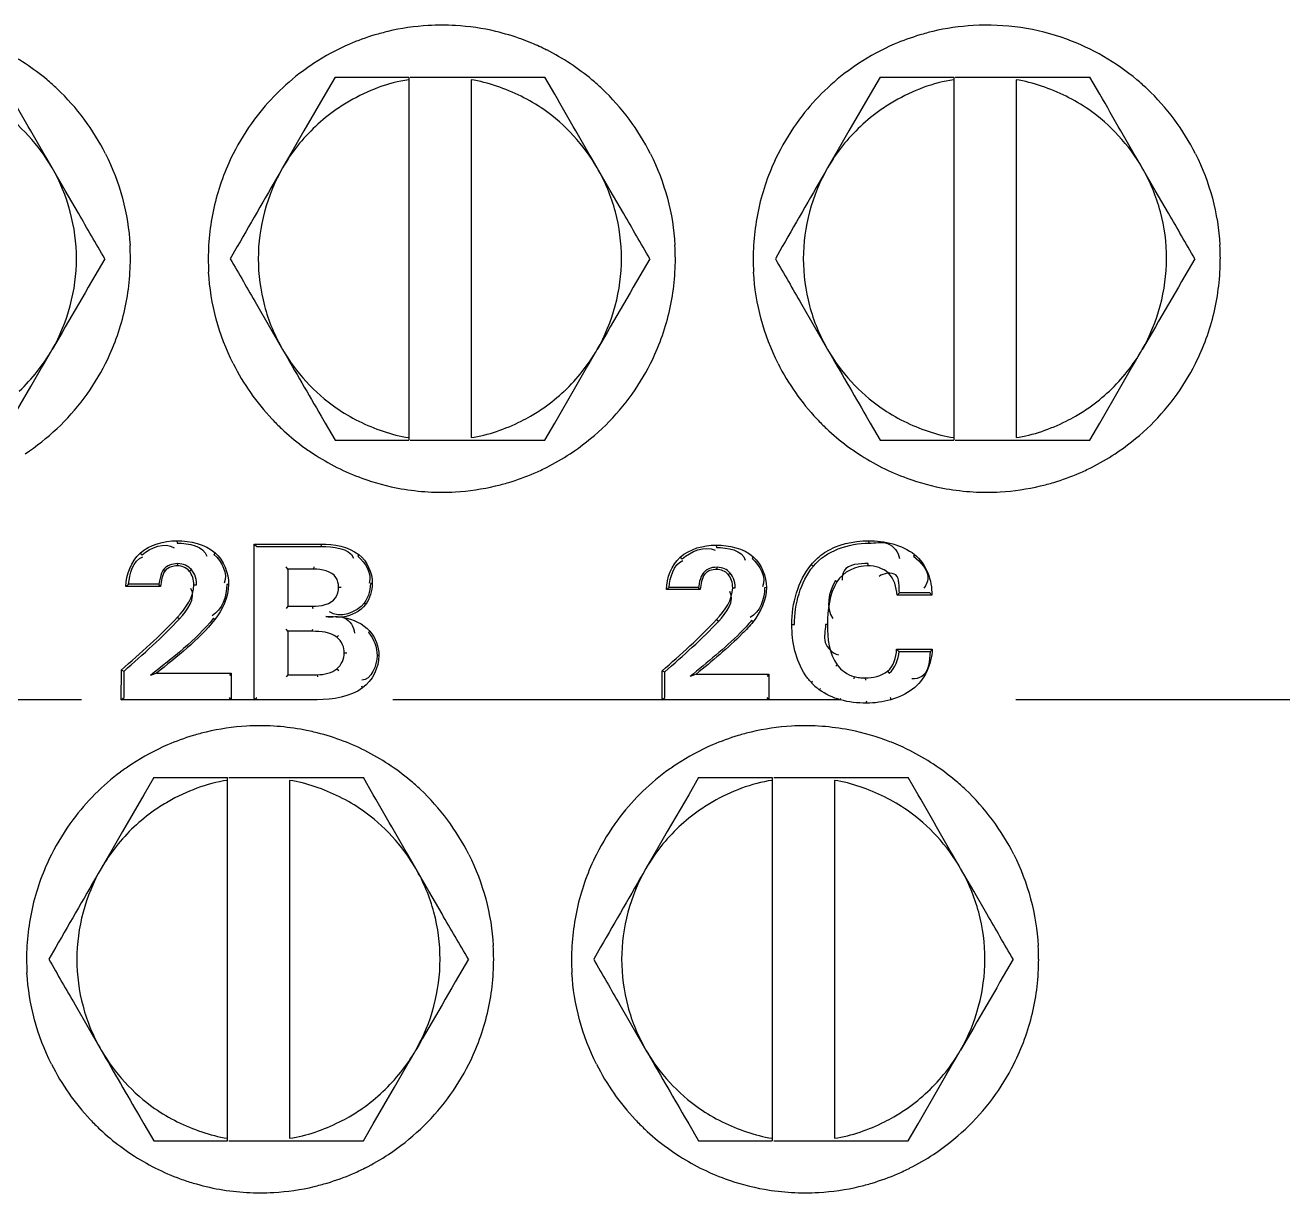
# Model space of a CAD drawing. Header units: millimetres. Extents: x 4086 to 8300, y 123 to 1549.
# Drawn here: x 6916.71 to 6922.77, y 479.1 to 484.73 of the extents above; entities that cross this region are included whole.
import ezdxf

# ---------------------------------------------------------------- set-up
doc = ezdxf.new("R2010")
doc.units = ezdxf.units.MM
doc.linetypes.add('CENTER', pattern=[0.6, 0.375, -0.075, 0.075, -0.075])
doc.layers.add('中心线', color=7, linetype='Continuous')
doc.layers.add('外形图', color=7, linetype='Continuous')

msp = doc.modelspace()

# ---------------------------------------------------------------- linework, layer by layer
at = {"layer": '中心线', "linetype": 'CENTER', "ltscale": 20}
msp.add_line((7036.9807, 481.4763), (6843.6609, 481.4763), dxfattribs=at)
at = {"layer": '外形图'}
for p, q in [((6918.2026, 484.4763), (6918.1551, 484.3943)), ((6918.2026, 484.4763), (6918.5571, 484.4763)), ((6918.557, 484.4763), (6918.557, 482.7263)), ((6918.5644, 484.4763), (6919.2128, 484.4763)), ((6919.2599, 484.3943), (6919.2128, 484.4763)), ((6920.8276, 484.4763), (6920.7801, 484.3943)), ((6920.8276, 484.4763), (6921.1821, 484.4763)), ((6921.182, 484.4763), (6921.182, 482.7263)), ((6921.1894, 484.4763), (6921.8378, 484.4763)), ((6921.8849, 484.3943), (6921.8378, 484.4763)), ((6918.857, 484.4633), (6918.857, 482.7392)), ((6921.482, 484.4633), (6921.482, 482.7392)), ((6918.1551, 484.3943), (6918.0522, 484.2166)), ((6920.7801, 484.3943), (6920.6772, 484.2166)), ((6918.0522, 484.2166), (6918.0007, 484.1277)), ((6920.6772, 484.2166), (6920.6257, 484.1277)), ((6918.0007, 484.1277), (6917.9494, 484.0388)), ((6920.6257, 484.1277), (6920.5744, 484.0388)), ((6916.9027, 483.9296), (6916.8396, 484.0388)), ((6919.5277, 483.9296), (6919.4646, 484.0388)), ((6922.1527, 483.9296), (6922.0896, 484.0388)), ((6916.966, 483.8202), (6916.9027, 483.9296)), ((6919.591, 483.8202), (6919.5277, 483.9296)), ((6922.216, 483.8202), (6922.1527, 483.9296)), ((6917.7309, 483.6594), (6917.6976, 483.6013)), ((6920.3559, 483.6594), (6920.3226, 483.6013)), ((6917.8234, 483.3824), (6917.8864, 483.2729)), ((6920.4484, 483.3824), (6920.5114, 483.2729)), ((6917.8864, 483.2729), (6917.9494, 483.1638)), ((6920.5114, 483.2729), (6920.5744, 483.1638)), ((6916.6349, 482.8082), (6916.7371, 482.9859)), ((6919.2599, 482.8082), (6919.3621, 482.9859)), ((6921.8849, 482.8082), (6921.9871, 482.9859)), ((6918.1356, 482.8419), (6918.1551, 482.8082)), ((6920.7606, 482.8419), (6920.7801, 482.8082)), ((6918.1551, 482.8082), (6918.2026, 482.7263)), ((6919.2128, 482.7263), (6919.2599, 482.8082)), ((6920.7801, 482.8082), (6920.8276, 482.7263)), ((6921.8378, 482.7263), (6921.8849, 482.8082)), ((6918.2026, 482.7263), (6918.5571, 482.7263)), ((6918.5644, 482.7263), (6919.2128, 482.7263)), ((6920.8276, 482.7263), (6921.1821, 482.7263)), ((6921.1894, 482.7263), (6921.8378, 482.7263)), ((6917.4402, 482.2423), (6917.4422, 482.231)), ((6920.7711, 482.2423), (6920.7731, 482.231)), ((6917.263, 482.1823), (6917.2724, 482.1739)), ((6917.6239, 482.1847), (6917.6187, 482.1762)), ((6917.8121, 482.2266), (6918.1332, 482.2266)), ((6917.8121, 482.2266), (6917.8251, 482.2153)), ((6917.825, 482.2153), (6918.1352, 482.2153)), ((6918.1332, 482.2266), (6918.1352, 482.2153)), ((6918.316, 482.1765), (6918.3113, 482.1675)), ((6920.0373, 482.2215), (6920.0391, 482.2102)), ((6920.9927, 482.1765), (6920.9876, 482.1676)), ((6917.4433, 482.1216), (6917.4453, 482.1323)), ((6917.975, 482.1054), (6917.966, 482.1161)), ((6918.0998, 482.1054), (6918.1018, 482.1161)), ((6919.8649, 482.1632), (6919.874, 482.1548)), ((6920.0404, 482.1041), (6920.0422, 482.1147)), ((6920.2161, 482.1655), (6920.2107, 482.157)), ((6920.4953, 482.127), (6920.5056, 482.1198)), ((6920.7681, 482.1216), (6920.7699, 482.1323)), ((6917.3834, 482.0975), (6917.3765, 482.1036)), ((6917.4997, 482.0966), (6917.51, 482.1035)), ((6918.0998, 482.1054), (6917.975, 482.1054)), ((6917.975, 482.1054), (6917.975, 481.9268)), ((6919.982, 482.0806), (6919.975, 482.0867)), ((6920.0953, 482.0797), (6920.1053, 482.0866)), ((6920.6194, 482.0453), (6920.6118, 482.0507)), ((6917.3618, 482.0219), (6917.1942, 482.0219)), ((6917.3539, 482.0326), (6917.2077, 482.0326)), ((6917.3618, 482.0219), (6917.3539, 482.0326)), ((6917.5222, 482.0308), (6917.5351, 482.0305)), ((6917.6893, 482.0318), (6917.6804, 482.0315)), ((6918.2189, 482.0187), (6918.2318, 482.0185)), ((6918.3813, 482.037), (6918.3723, 482.0368)), ((6919.9611, 482.007), (6919.7979, 482.007)), ((6919.9529, 482.0177), (6919.8112, 482.0177)), ((6919.9611, 482.007), (6919.9529, 482.0177)), ((6920.1171, 482.0156), (6920.1299, 482.0154)), ((6920.2798, 482.0166), (6920.2707, 482.0164)), ((6920.9091, 481.9806), (6920.9207, 481.9913)), ((6921.067, 481.9913), (6920.9207, 481.9913)), ((6917.975, 481.9268), (6917.966, 481.9157)), ((6917.975, 481.9268), (6918.0925, 481.9268)), ((6918.0925, 481.9268), (6918.0945, 481.9157)), ((6918.3489, 481.9357), (6918.342, 481.9419)), ((6921.0759, 481.9806), (6920.9091, 481.9806)), ((6917.4429, 481.8739), (6917.4529, 481.8663)), ((6917.6228, 481.8627), (6917.6162, 481.8693)), ((6917.975, 481.8062), (6917.966, 481.817)), ((6918.0925, 481.8062), (6917.975, 481.8062)), ((6917.975, 481.8062), (6917.975, 481.5973)), ((6918.0925, 481.8062), (6918.0945, 481.817)), ((6918.3698, 481.8072), (6918.3636, 481.7998)), ((6920.04, 481.863), (6920.0498, 481.8554)), ((6920.2151, 481.8521), (6920.2083, 481.8587)), ((6920.402, 481.8391), (6920.4147, 481.8389)), ((6920.5733, 481.8391), (6920.5641, 481.8389)), ((6918.2105, 481.778), (6918.2192, 481.7864)), ((6918.2466, 481.7022), (6918.2595, 481.7021)), ((6918.4132, 481.6897), (6918.4042, 481.6896)), ((6920.9068, 481.7195), (6921.0781, 481.7195)), ((6920.9188, 481.7084), (6921.0683, 481.7084)), ((6918.2111, 481.626), (6918.2199, 481.6174)), ((6920.6202, 481.6447), (6920.6132, 481.6381)), ((6917.1727, 481.4766), (6917.1728, 481.6197)), ((6917.1728, 481.6197), (6917.1858, 481.6147)), ((6917.1858, 481.4875), (6917.1858, 481.6147)), ((6917.3414, 481.604), (6917.3126, 481.5931)), ((6917.3414, 481.604), (6917.7018, 481.604)), ((6917.7018, 481.604), (6917.6929, 481.593)), ((6917.7018, 481.604), (6917.7018, 481.4766)), ((6917.975, 481.5973), (6917.966, 481.5863)), ((6917.975, 481.5973), (6918.069, 481.5973)), ((6918.069, 481.5973), (6918.116, 481.5973)), ((6918.116, 481.5973), (6918.118, 481.5863)), ((6919.777, 481.4763), (6919.777, 481.6156)), ((6919.777, 481.6156), (6919.7898, 481.6106)), ((6919.7898, 481.4872), (6919.7898, 481.6106)), ((6919.9412, 481.6003), (6919.9122, 481.5893)), ((6919.9412, 481.6003), (6920.292, 481.6003)), ((6920.292, 481.6003), (6920.2829, 481.5893)), ((6920.292, 481.6003), (6920.292, 481.4763)), ((6920.4944, 481.5612), (6920.501, 481.5661)), ((6920.7017, 481.5884), (6920.7005, 481.5778)), ((6920.7551, 481.5816), (6920.7568, 481.5706)), ((6920.8627, 481.614), (6920.871, 481.6052)), ((6918.3349, 481.5338), (6918.3305, 481.5427)), ((6920.5344, 481.5251), (6920.5406, 481.5316)), ((6917.1727, 481.4766), (6917.1858, 481.4876)), ((6917.7018, 481.4766), (6917.1727, 481.4766)), ((6917.7018, 481.4766), (6917.6929, 481.4875)), ((6917.7378, 481.4764), (6917.7018, 481.4766)), ((6917.812, 481.4763), (6917.7378, 481.4764)), ((6917.812, 481.4766), (6917.825, 481.4875)), ((6917.8411, 481.4766), (6917.812, 481.4766)), ((6918.1144, 481.4766), (6917.8411, 481.4766)), ((6919.777, 481.4763), (6919.7898, 481.4872)), ((6920.292, 481.4763), (6919.777, 481.4763)), ((6920.292, 481.4763), (6920.2828, 481.4872)), ((6920.4062, 481.4763), (6920.292, 481.4763)), ((6920.6355, 481.4763), (6920.4062, 481.4763)), ((6920.7608, 481.4604), (6920.7626, 481.4714)), ((6917.3288, 481.1013), (6917.2813, 481.0193)), ((6917.3288, 481.1013), (6917.6833, 481.1013)), ((6917.6832, 481.1013), (6917.6832, 479.3513)), ((6917.6906, 481.1013), (6918.339, 481.1013)), ((6917.9832, 481.0883), (6917.9832, 479.3642)), ((6918.3861, 481.0193), (6918.339, 481.1013)), ((6919.9528, 481.1013), (6919.9053, 481.0193)), ((6919.9528, 481.1013), (6920.3073, 481.1013)), ((6920.3072, 481.1013), (6920.3072, 479.3513)), ((6920.3146, 481.1013), (6920.963, 481.1013)), ((6920.6072, 481.0883), (6920.6072, 479.3642)), ((6921.0101, 481.0193), (6920.963, 481.1013)), ((6917.2813, 481.0193), (6917.1784, 480.8416)), ((6919.9053, 481.0193), (6919.8024, 480.8416)), ((6917.1784, 480.8416), (6917.1269, 480.7527)), ((6919.8024, 480.8416), (6919.7509, 480.7527)), ((6917.1269, 480.7527), (6917.0756, 480.6638)), ((6919.7509, 480.7527), (6919.6996, 480.6638)), ((6918.6539, 480.5546), (6918.5908, 480.6638)), ((6921.2779, 480.5546), (6921.2148, 480.6638)), ((6918.7172, 480.4452), (6918.6539, 480.5546)), ((6921.3412, 480.4452), (6921.2779, 480.5546)), ((6916.8571, 480.2844), (6916.8237, 480.2263)), ((6919.4811, 480.2844), (6919.4477, 480.2263)), ((6916.9496, 480.0074), (6917.0126, 479.8979)), ((6919.5736, 480.0074), (6919.6366, 479.8979)), ((6917.0126, 479.8979), (6917.0756, 479.7888)), ((6919.6366, 479.8979), (6919.6996, 479.7888)), ((6918.3861, 479.4332), (6918.4883, 479.6109)), ((6921.0101, 479.4332), (6921.1123, 479.6109)), ((6917.2617, 479.4669), (6917.2813, 479.4332)), ((6919.8857, 479.4669), (6919.9053, 479.4332)), ((6917.2813, 479.4332), (6917.3288, 479.3513)), ((6918.339, 479.3513), (6918.3861, 479.4332)), ((6919.9053, 479.4332), (6919.9528, 479.3513)), ((6920.963, 479.3513), (6921.0101, 479.4332)), ((6917.3288, 479.3513), (6917.6833, 479.3513)), ((6917.6906, 479.3513), (6918.339, 479.3513)), ((6919.9528, 479.3513), (6920.3073, 479.3513)), ((6920.3146, 479.3513), (6920.963, 479.3513))]:
    msp.add_line(p, q, dxfattribs=at)
for points in [[(6917.4453, 482.1323), (6917.4339, 482.1317), (6917.4233, 482.1302), (6917.4138, 482.1279), (6917.4051, 482.1249), (6917.3975, 482.1214), (6917.3909, 482.1174), (6917.3852, 482.113), (6917.3804, 482.1084), (6917.3765, 482.1036)], [(6917.51, 482.1035), (6917.504, 482.1096), (6917.4971, 482.1152), (6917.4895, 482.1201), (6917.4813, 482.1243), (6917.4727, 482.1277), (6917.4637, 482.1302), (6917.4545, 482.1318), (6917.4453, 482.1323)], [(6920.0422, 482.1147), (6920.0304, 482.1143), (6920.02, 482.1129), (6920.0108, 482.1107), (6920.0028, 482.108), (6919.9957, 482.1047), (6919.9896, 482.1009), (6919.9841, 482.0967), (6919.9792, 482.092), (6919.975, 482.0867)], [(6920.1053, 482.0866), (6920.0988, 482.0933), (6920.0921, 482.0989), (6920.085, 482.1036), (6920.0776, 482.1075), (6920.0696, 482.1106), (6920.0612, 482.1128), (6920.052, 482.1142), (6920.0422, 482.1147)], [(6917.3765, 482.1036), (6917.3714, 482.0957), (6917.3667, 482.0864), (6917.3626, 482.0756), (6917.359, 482.0631), (6917.3561, 482.0488), (6917.3539, 482.0326)], [(6917.5351, 482.0305), (6917.5345, 482.044), (6917.5327, 482.0563), (6917.5298, 482.0675), (6917.526, 482.0777), (6917.5214, 482.087), (6917.5161, 482.0956), (6917.51, 482.1035)], [(6919.975, 482.0867), (6919.97, 482.0791), (6919.9655, 482.0701), (6919.9615, 482.0595), (6919.958, 482.0474), (6919.9551, 482.0335), (6919.9529, 482.0177)], [(6920.1299, 482.0154), (6920.1293, 482.0285), (6920.1275, 482.0404), (6920.1248, 482.0512), (6920.1212, 482.0612), (6920.1168, 482.0703), (6920.1115, 482.0787), (6920.1053, 482.0866)], [(6918.3723, 482.0368), (6918.3717, 482.0218), (6918.3697, 482.0074), (6918.3666, 481.9935), (6918.3624, 481.9801), (6918.3569, 481.9671), (6918.3501, 481.9543), (6918.342, 481.9419)]]:
    msp.add_lwpolyline(points, dxfattribs=at)
for centre, radius, start, end in [((6918.7167, 483.5993), 1.127, 93.34119, 103.32243), ((6918.7164, 483.6015), 1.1248, 86.66672, 93.33085), ((6918.7161, 483.5995), 1.1268, 76.67426, 86.65653), ((6921.3415, 483.5992), 1.1271, 93.34141, 103.3223), ((6921.3412, 483.6015), 1.1247, 69.99756, 93.33108), ((6916.0914, 483.6009), 1.1254, 56.6635, 69.993), ((6918.7168, 483.6004), 1.126, 106.66969, 113.32849), ((6918.7164, 483.6012), 1.125, 103.33134, 106.66625), ((6918.7164, 483.6016), 1.1247, 69.99573, 76.6652), ((6918.7163, 483.6014), 1.1249, 67.35665, 69.99625), ((6921.3415, 483.6003), 1.126, 106.66942, 113.3281), ((6921.3412, 483.6012), 1.1251, 103.33121, 106.66599), ((6921.3407, 483.6008), 1.1256, 49.998, 69.9951), ((6918.7175, 483.5993), 1.1273, 113.341, 123.32104), ((6918.7165, 483.6018), 1.1244, 63.32679, 67.35573), ((6918.716, 483.6009), 1.1255, 49.99519, 63.32456), ((6921.3423, 483.5992), 1.1273, 113.3406, 123.32048), ((6916.0912, 483.601), 1.1255, 49.99442, 56.65785), ((6918.7166, 483.601), 1.1253, 123.32996, 126.66448), ((6921.3413, 483.601), 1.1253, 123.32941, 126.66387), ((6918.7208, 483.5968), 1.1311, 126.70905, 143.28381), ((6921.3455, 483.5968), 1.1312, 126.70839, 143.28316), ((6916.0917, 483.6016), 1.1247, 46.65927, 49.99196), ((6916.0847, 483.5965), 1.1332, 26.73165, 46.58263), ((6918.7164, 483.6016), 1.1247, 46.66008, 49.99273), ((6918.7094, 483.5964), 1.1332, 26.73249, 46.5835), ((6921.3411, 483.6016), 1.1247, 46.66208, 49.99554), ((6921.3342, 483.5964), 1.1332, 26.73462, 46.58555), ((6918.7089, 483.5993), 0.8777, 119.88469, 124.88436), ((6921.3339, 483.5993), 0.8777, 119.88469, 124.88436), ((6918.708, 483.6003), 0.8763, 124.87614, 133.24101), ((6921.333, 483.6003), 0.8763, 124.87614, 133.24101), ((6918.7184, 483.5999), 1.1274, 143.3368, 153.3165), ((6918.7076, 483.601), 0.8755, 133.25067, 141.6241), ((6921.3431, 483.5999), 1.1274, 143.33619, 153.316), ((6921.3326, 483.601), 0.8755, 133.25067, 141.6241), ((6918.7084, 483.6005), 0.8765, 141.63375, 149.99771), ((6921.3334, 483.6005), 0.8765, 141.63375, 149.99771), ((6918.7202, 483.5998), 1.129, 153.34884, 166.63717), ((6921.3448, 483.5998), 1.129, 153.34834, 166.63688), ((7103.9311, 376.697), 214.7358, 150.008043, 150.12485), ((6918.7058, 483.6008), 0.8761, 22.50071, 29.99059), ((7106.5561, 376.697), 214.7358, 150.008043, 150.12485), ((6921.3308, 483.6008), 0.8761, 22.50071, 29.99059), ((6918.706, 483.601), 0.8759, 15.00065, 22.49272), ((6921.331, 483.601), 0.8759, 15.00065, 22.49272), ((6918.7202, 483.6007), 1.1289, 166.68207, 179.96905), ((6918.703, 483.6008), 0.8789, 0.03198, 14.96528), ((6921.3449, 483.6007), 1.1288, 166.6818, 179.96904), ((6921.328, 483.6008), 0.8789, 0.03198, 14.96528), ((6916.0911, 483.6014), 1.1253, 359.99251, 3.32413), ((6918.7158, 483.6014), 1.1252, 359.99251, 3.32425), ((6921.3407, 483.6014), 1.1252, 359.99251, 3.3245), ((7109.4737, 371.9467), 222.4346, 149.869842, 150.000055), ((6916.0873, 483.6019), 1.129, 346.68414, 359.9691), ((6918.7164, 483.6011), 1.1251, 179.99251, 183.32459), ((6918.7111, 483.6018), 0.8789, 180.03198, 194.96528), ((7112.0987, 371.9467), 222.4346, 149.869842, 150.000055), ((6918.7121, 483.6019), 1.129, 346.68362, 359.96909), ((6921.3411, 483.6011), 1.125, 179.99251, 183.32468), ((6921.3361, 483.6018), 0.8789, 180.03198, 194.96528), ((7114.7237, 371.9467), 222.4346, 149.869842, 150.000055), ((6921.3369, 483.6019), 1.1289, 346.68314, 359.96908), ((6916.0874, 483.6028), 1.1291, 333.3526, 346.63933), ((6918.7108, 483.6027), 0.8788, 195.02903, 209.96306), ((6918.7122, 483.6028), 1.1291, 333.35159, 346.63878), ((6921.3358, 483.6027), 0.8788, 195.02903, 209.96306), ((6921.337, 483.6028), 1.1291, 333.35084, 346.63829), ((6916.0783, 483.604), 0.8795, 313.29118, 329.96179), ((6918.7033, 483.604), 0.8795, 313.29118, 329.96179), ((6921.3283, 483.604), 0.8795, 313.29118, 329.96179), ((6916.0893, 483.6025), 1.1274, 323.34115, 333.32023), ((6918.721, 483.6045), 1.1307, 206.70277, 223.28122), ((6918.714, 483.6026), 1.1274, 323.3399, 333.31922), ((6921.3457, 483.6045), 1.1307, 206.70344, 223.28196), ((6921.3388, 483.6026), 1.1274, 323.33912, 333.31847), ((6918.706, 483.6022), 0.8763, 304.87614, 313.24101), ((6921.331, 483.6022), 0.8763, 304.87614, 313.24101), ((6916.0853, 483.6076), 1.1336, 303.40991, 323.2565), ((6918.71, 483.6076), 1.1336, 303.40848, 323.25519), ((6921.3348, 483.6076), 1.1336, 303.40764, 323.25437), ((6918.702, 483.5926), 0.865, 235.08374, 243.51002), ((6918.7217, 483.5747), 0.8447, 296.4422, 299.95926), ((6918.705, 483.6035), 0.878, 299.96582, 304.88382), ((6921.327, 483.5926), 0.865, 235.08374, 243.51002), ((6921.3467, 483.5747), 0.8447, 296.4422, 299.95926), ((6921.33, 483.6035), 0.878, 299.96582, 304.88382), ((6918.7162, 483.601), 1.1248, 223.32476, 226.66011), ((6918.7167, 483.6017), 1.1257, 226.66351, 233.32347), ((6921.3409, 483.6011), 1.1248, 223.32546, 226.66081), ((6921.3414, 483.6017), 1.1257, 226.66422, 233.3241), ((6918.7161, 483.601), 1.1248, 233.32688, 236.6623), ((6918.7178, 483.6044), 1.1285, 236.68443, 249.9735), ((6918.7155, 483.6021), 1.1259, 296.67088, 303.32986), ((6921.3409, 483.6011), 1.1248, 233.32751, 236.66289), ((6921.3425, 483.6044), 1.1285, 236.68504, 249.97405), ((6921.3403, 483.6021), 1.126, 296.67015, 303.32908), ((6918.716, 483.6013), 1.125, 293.33339, 296.6684), ((6921.3407, 483.6013), 1.1251, 293.33269, 296.66767), ((6918.7161, 483.601), 1.1248, 249.99565, 259.99669), ((6918.7157, 483.6021), 1.1258, 286.67062, 293.33), ((6921.3409, 483.6011), 1.1248, 249.99617, 259.99699), ((6921.3405, 483.6021), 1.1259, 286.67003, 293.32931), ((6918.7162, 483.6019), 1.1257, 260.00011, 266.6631), ((6918.7161, 483.6011), 1.1248, 266.6665, 273.33088), ((6918.7158, 483.6032), 1.1269, 273.34117, 283.32306), ((6918.716, 483.6012), 1.1249, 283.33201, 286.6672), ((6921.3409, 483.602), 1.1258, 260.00041, 266.66299), ((6921.3408, 483.6012), 1.1249, 266.66639, 273.33058), ((6921.3405, 483.6033), 1.127, 273.34087, 283.32253), ((6921.3408, 483.6013), 1.125, 283.33149, 286.66661), ((6917.8952, 481.1466), 1.1214, 127.80985, 128.69202), ((6920.4515, 481.206), 1.0338, 128.26754, 129.21486), ((6920.5233, 481.5302), 0.7129, 39.17648, 40.2956), ((6920.3319, 481.0867), 0.855, 46.65412, 47.74359), ((6920.5417, 482.1871), 0.7116, 317.73146, 318.9221), ((6920.7044, 481.7531), 0.2845, 222.42656, 233.29816), ((6917.8412, 480.2265), 1.1248, 103.33555, 106.67083), ((6917.8415, 480.2244), 1.1269, 93.3437, 103.32655), ((6917.8411, 480.2265), 1.1248, 86.66872, 93.33345), ((6917.841, 480.2256), 1.1257, 80.00191, 86.6653), ((6917.8412, 480.227), 1.1242, 78.52847, 79.99894), ((6917.841, 480.2261), 1.1252, 76.66635, 78.5285), ((6917.8411, 480.2264), 1.1249, 63.32936, 76.66676), ((6920.4659, 480.2264), 1.1249, 103.33589, 106.67099), ((6920.4662, 480.2243), 1.1269, 93.34437, 103.32689), ((6920.4659, 480.2264), 1.1249, 86.66958, 93.33412), ((6920.4658, 480.2255), 1.1258, 80.00341, 86.66617), ((6920.4658, 480.2264), 1.1249, 69.99913, 80.00001), ((6917.8415, 480.2256), 1.1257, 106.67424, 113.3342), ((6920.4662, 480.2256), 1.1258, 106.6744, 113.3342), ((6920.4657, 480.2259), 1.1254, 68.30359, 69.99953), ((6920.466, 480.2267), 1.1246, 63.33044, 68.30338), ((6917.8422, 480.2246), 1.1269, 113.34669, 123.32857), ((6917.8406, 480.2256), 1.1258, 56.66744, 63.32688), ((6920.4669, 480.2246), 1.127, 113.34668, 123.32829), ((6920.4658, 480.2263), 1.125, 56.66607, 63.33167), ((6917.8412, 480.2264), 1.1249, 123.33754, 126.67256), ((6917.8405, 480.2256), 1.1259, 49.99946, 56.6618), ((6920.4659, 480.2264), 1.1249, 123.33727, 126.67219), ((6920.4652, 480.2255), 1.1259, 50.00206, 56.66359), ((6917.8454, 480.2222), 1.1307, 126.71716, 143.29484), ((6917.841, 480.2262), 1.1251, 46.66547, 49.99701), ((6920.4701, 480.2222), 1.1308, 126.71675, 143.2943), ((6920.4657, 480.2262), 1.1251, 46.66752, 49.99962), ((6917.834, 480.2211), 1.1336, 26.74253, 46.58904), ((6920.4588, 480.2211), 1.1336, 26.74459, 46.59115), ((6917.8351, 480.2243), 0.8777, 119.88469, 124.88436), ((6920.4591, 480.2243), 0.8777, 119.88469, 124.88436), ((6917.8431, 480.2253), 1.127, 143.3479, 153.32905), ((6917.8342, 480.2253), 0.8763, 124.87614, 133.24101), ((6920.4677, 480.2253), 1.127, 143.34739, 153.32858), ((6920.4582, 480.2253), 0.8763, 124.87614, 133.24101), ((6917.8338, 480.226), 0.8755, 133.25067, 141.6241), ((6920.4577, 480.226), 0.8755, 133.25067, 141.6241), ((6917.8449, 480.2251), 1.1288, 153.3615, 166.65095), ((6917.8346, 480.2255), 0.8765, 141.63375, 149.99771), ((6920.4696, 480.2251), 1.1288, 153.36102, 166.65064), ((6920.4586, 480.2255), 0.8765, 141.63375, 149.99771), ((7103.0573, 373.322), 214.7358, 150.008043, 150.12485), ((6917.832, 480.2258), 0.8761, 22.50071, 29.99059), ((7105.6813, 373.322), 214.7358, 150.008043, 150.12485), ((6920.456, 480.2258), 0.8761, 22.50071, 29.99059), ((6917.8321, 480.226), 0.8759, 15.00065, 22.49272), ((6920.4561, 480.226), 0.8759, 15.00065, 22.49272), ((6917.8451, 480.2259), 1.1288, 166.69589, 179.98293), ((6920.4698, 480.2259), 1.1287, 166.69559, 179.98293), ((6917.8291, 480.2258), 0.8789, 0.03198, 14.96528), ((6920.4531, 480.2258), 0.8789, 0.03198, 14.96528), ((6917.8408, 480.2261), 1.1253, 0.00622, 3.3378), ((6920.4656, 480.2261), 1.1252, 0.00622, 3.33803), ((6917.8415, 480.2264), 1.1251, 180.00622, 183.33821), ((6917.8372, 480.2268), 0.8789, 180.03198, 194.96528), ((7111.2249, 368.5717), 222.4346, 149.869842, 150.000055), ((6917.8372, 480.2266), 1.1289, 346.69704, 359.98297), ((6920.4661, 480.2264), 1.1251, 180.00622, 183.3383), ((6920.4612, 480.2268), 0.8789, 180.03198, 194.96528), ((7113.8489, 368.5717), 222.4346, 149.869842, 150.000055), ((6920.462, 480.2266), 1.1289, 346.6966, 359.98296), ((6917.8369, 480.2277), 0.8788, 195.02903, 209.96306), ((6920.4609, 480.2277), 0.8788, 195.02903, 209.96306), ((6917.8374, 480.2275), 1.1289, 333.36322, 346.65216), ((6920.4622, 480.2275), 1.1288, 333.36246, 346.65171), ((6917.8295, 480.229), 0.8795, 313.29118, 329.96179), ((6920.4535, 480.229), 0.8795, 313.29118, 329.96179), ((6917.8464, 480.2298), 1.1311, 206.71398, 223.28938), ((6917.8393, 480.2272), 1.127, 323.34948, 333.33074), ((6920.4711, 480.2298), 1.1311, 206.71474, 223.29039), ((6920.4641, 480.2272), 1.127, 323.34862, 333.32998), ((6917.8322, 480.2272), 0.8763, 304.87614, 313.24101), ((6920.4562, 480.2272), 0.8763, 304.87614, 313.24101), ((6917.8282, 480.2176), 0.865, 235.08374, 243.51002), ((6917.8312, 480.2285), 0.878, 299.96582, 304.88382), ((6917.8354, 480.2322), 1.1332, 303.41379, 323.26467), ((6920.4522, 480.2176), 0.865, 235.08374, 243.51002), ((6920.4551, 480.2285), 0.878, 299.96582, 304.88382), ((6920.4601, 480.2323), 1.1332, 303.41302, 323.26376), ((6917.8415, 480.2264), 1.1252, 223.33281, 226.6675), ((6917.8479, 480.1997), 0.8447, 296.4422, 299.95926), ((6920.4662, 480.2264), 1.1252, 223.33378, 226.66848), ((6920.4719, 480.1997), 0.8447, 296.4422, 299.95926), ((6917.8421, 480.2271), 1.1261, 226.67089, 233.32952), ((6920.4668, 480.2271), 1.1261, 226.67188, 233.33051), ((6917.8415, 480.2264), 1.1251, 233.33294, 236.66772), ((6920.4662, 480.2264), 1.1252, 233.33392, 236.66869), ((6917.8431, 480.2297), 1.1288, 236.68973, 249.97662), ((6917.8409, 480.2267), 1.1256, 296.67491, 303.33511), ((6920.4678, 480.2297), 1.1288, 236.69071, 249.97742), ((6920.4656, 480.2268), 1.1256, 296.67433, 303.33439), ((6917.8413, 480.226), 1.1247, 293.33689, 296.67244), ((6920.466, 480.226), 1.1248, 293.3364, 296.67186), ((6917.8414, 480.2262), 1.125, 249.99887, 253.33115), ((6917.8416, 480.2271), 1.1258, 253.33453, 259.99657), ((6917.8413, 480.226), 1.1247, 283.3343, 286.66982), ((6917.841, 480.2268), 1.1256, 286.67322, 293.33348), ((6920.4661, 480.2263), 1.125, 249.99964, 259.99936), ((6920.4661, 480.226), 1.1248, 283.33409, 286.66951), ((6920.4658, 480.2268), 1.1256, 286.67291, 293.33298), ((6917.8415, 480.227), 1.1257, 260.00222, 266.66485), ((6917.8413, 480.2261), 1.1248, 266.66828, 273.33262), ((6917.841, 480.228), 1.1268, 273.34283, 283.32526), ((6920.4662, 480.2271), 1.1258, 260.00275, 266.66518), ((6920.4661, 480.2261), 1.1249, 266.66861, 273.33274), ((6920.4658, 480.2281), 1.1269, 273.34294, 283.32505)]:
    msp.add_arc(centre, radius, start, end, dxfattribs=at)
for points in [[(6918.557, 484.4633), (6918.4569, 484.449), (6918.3593, 484.4106), (6918.2716, 484.3602)], [(6918.9803, 484.4325), (6918.9401, 484.446), (6918.8989, 484.4573), (6918.857, 484.4633)], [(6919.2071, 484.3192), (6919.1378, 484.3675), (6919.0604, 484.4055), (6918.9803, 484.4325)], [(6921.182, 484.4633), (6921.0819, 484.449), (6920.9843, 484.4106), (6920.8966, 484.3602)], [(6921.6053, 484.4325), (6921.5651, 484.446), (6921.5239, 484.4573), (6921.482, 484.4633)], [(6921.8321, 484.3192), (6921.7628, 484.3675), (6921.6854, 484.4055), (6921.6053, 484.4325)], [(6916.8396, 484.0388), (6916.7713, 484.1572), (6916.703, 484.2757), (6916.6349, 484.3943)], [(6919.4646, 484.0388), (6919.3963, 484.1572), (6919.328, 484.2757), (6919.2599, 484.3943)], [(6922.0896, 484.0388), (6922.0213, 484.1572), (6921.953, 484.2757), (6921.8849, 484.3943)], [(6916.8396, 484.0388), (6916.7762, 484.1487), (6916.6862, 484.2467), (6916.5821, 484.3192)], [(6919.4646, 484.0388), (6919.4012, 484.1487), (6919.3112, 484.2467), (6919.2071, 484.3192)], [(6922.0896, 484.0388), (6922.0262, 484.1487), (6921.9362, 484.2467), (6921.8321, 484.3192)], [(6917.0968, 484.1062), (6917.1648, 483.9706), (6917.2057, 483.8181), (6917.2145, 483.6667)], [(6919.7215, 484.1062), (6919.7895, 483.9706), (6919.8304, 483.8181), (6919.8392, 483.6667)], [(6922.3463, 484.1062), (6922.4143, 483.9707), (6922.4552, 483.8181), (6922.464, 483.6667)], [(6916.9568, 483.6013), (6916.9568, 483.7522), (6916.9151, 483.908), (6916.8396, 484.0388)], [(6917.9494, 484.0388), (6917.8739, 483.908), (6917.8322, 483.7522), (6917.8322, 483.6013)], [(6920.5744, 484.0388), (6920.4989, 483.908), (6920.4572, 483.7522), (6920.4572, 483.6013)], [(6917.0929, 483.6013), (6917.0506, 483.6742), (6917.0083, 483.7472), (6916.966, 483.8202)], [(6919.7179, 483.6013), (6919.6756, 483.6742), (6919.6333, 483.7472), (6919.591, 483.8202)], [(6922.3429, 483.6013), (6922.3006, 483.6742), (6922.2583, 483.7472), (6922.216, 483.8202)], [(6916.8396, 483.1638), (6916.9151, 483.2945), (6916.9568, 483.4503), (6916.9568, 483.6013)], [(6917.6976, 483.6013), (6917.7395, 483.5283), (6917.7814, 483.4553), (6917.8234, 483.3824)], [(6919.4646, 483.1638), (6919.5401, 483.2945), (6919.5818, 483.4503), (6919.5818, 483.6013)], [(6920.3226, 483.6013), (6920.3645, 483.5283), (6920.4064, 483.4553), (6920.4484, 483.3824)], [(6922.0896, 483.1638), (6922.1651, 483.2945), (6922.2068, 483.4503), (6922.2068, 483.6013)], [(6917.7109, 483.0964), (6917.6429, 483.2319), (6917.602, 483.3845), (6917.5932, 483.5359)], [(6920.3356, 483.0964), (6920.2676, 483.2319), (6920.2267, 483.3845), (6920.2179, 483.5359)], [(6916.7371, 482.9859), (6916.7712, 483.0452), (6916.8054, 483.1045), (6916.8396, 483.1638)], [(6917.9494, 483.1638), (6918.0114, 483.0564), (6918.0734, 482.9492), (6918.1356, 482.8419)], [(6917.9494, 483.1638), (6918.0128, 483.0538), (6918.1028, 482.9559), (6918.2069, 482.8833)], [(6919.3621, 482.9859), (6919.3962, 483.0452), (6919.4304, 483.1045), (6919.4646, 483.1638)], [(6920.5744, 483.1638), (6920.6364, 483.0564), (6920.6984, 482.9492), (6920.7606, 482.8419)], [(6920.5744, 483.1638), (6920.6378, 483.0538), (6920.7278, 482.9559), (6920.8319, 482.8833)], [(6921.9871, 482.9859), (6922.0212, 483.0452), (6922.0554, 483.1045), (6922.0896, 483.1638)], [(6918.3162, 482.8184), (6918.3542, 482.7996), (6918.3936, 482.7836), (6918.4338, 482.77)], [(6918.857, 482.7392), (6918.9406, 482.7512), (6919.0221, 482.7808), (6919.0978, 482.8184)], [(6920.9412, 482.8184), (6920.9792, 482.7996), (6921.0186, 482.7836), (6921.0588, 482.77)], [(6921.482, 482.7392), (6921.5656, 482.7512), (6921.6471, 482.7808), (6921.7228, 482.8184)], [(6918.4338, 482.77), (6918.4739, 482.7565), (6918.5151, 482.7452), (6918.557, 482.7392)], [(6921.0588, 482.77), (6921.0989, 482.7565), (6921.1401, 482.7452), (6921.182, 482.7392)], [(6917.263, 482.1823), (6917.3091, 482.2243), (6917.3778, 482.2423), (6917.4402, 482.2423)], [(6917.2724, 482.1739), (6917.3115, 482.2095), (6917.3833, 482.2381), (6917.4272, 482.2086)], [(6917.4402, 482.2423), (6917.5043, 482.2423), (6917.5758, 482.2272), (6917.6239, 482.1847)], [(6917.4422, 482.231), (6917.4941, 482.231), (6917.5723, 482.2183), (6917.5845, 482.1679)], [(6920.5056, 482.1198), (6920.5665, 482.1947), (6920.6765, 482.2308), (6920.7731, 482.231)], [(6920.7711, 482.2423), (6920.8482, 482.2424), (6920.9326, 482.2246), (6920.9927, 482.1765)], [(6917.1942, 482.0219), (6917.196, 482.08), (6917.2199, 482.1432), (6917.263, 482.1823)], [(6917.6187, 482.1762), (6917.6552, 482.1438), (6917.6899, 482.0815), (6917.6677, 482.038)], [(6917.6239, 482.1847), (6917.6654, 482.1479), (6917.6893, 482.0872), (6917.6893, 482.0318)], [(6917.812, 481.4766), (6917.812, 481.7266), (6917.8121, 481.9766), (6917.8121, 482.2266)], [(6918.1332, 482.2266), (6918.1964, 482.2266), (6918.266, 482.215), (6918.316, 482.1765)], [(6918.1352, 482.2153), (6918.1906, 482.2153), (6918.269, 482.2093), (6918.2915, 482.1587)], [(6918.316, 482.1765), (6918.3567, 482.1451), (6918.3813, 482.0883), (6918.3813, 482.037)], [(6919.8649, 482.1632), (6919.9097, 482.204), (6919.9766, 482.2215), (6920.0373, 482.2215)], [(6919.874, 482.1548), (6919.9146, 482.1917), (6919.9833, 482.2201), (6920.0331, 482.1972)], [(6920.0373, 482.2215), (6920.0998, 482.2215), (6920.1694, 482.2069), (6920.2161, 482.1655)], [(6920.0391, 482.2102), (6920.0896, 482.2102), (6920.1658, 482.1981), (6920.1776, 482.149)], [(6920.9927, 482.1765), (6921.0481, 482.1321), (6921.0791, 482.0515), (6921.0759, 481.9806)], [(6917.2077, 482.0326), (6917.2111, 482.0822), (6917.2295, 482.1471), (6917.2758, 482.1655)], [(6918.3113, 482.1675), (6918.3484, 482.1389), (6918.3811, 482.0831), (6918.3668, 482.0385)], [(6919.7979, 482.007), (6919.7996, 482.0636), (6919.823, 482.1251), (6919.8649, 482.1632)], [(6919.8112, 482.0177), (6919.8146, 482.0659), (6919.8324, 482.1289), (6919.8773, 482.1467)], [(6920.2107, 482.157), (6920.2471, 482.1248), (6920.2803, 482.0651), (6920.2614, 482.0203)], [(6920.2161, 482.1655), (6920.2565, 482.1297), (6920.2798, 482.0706), (6920.2798, 482.0166)], [(6920.402, 481.8391), (6920.402, 481.94), (6920.4317, 482.0487), (6920.4953, 482.127)], [(6920.4147, 481.8389), (6920.4147, 481.9373), (6920.4435, 482.0434), (6920.5056, 482.1198)], [(6920.7681, 482.1216), (6920.7124, 482.1216), (6920.6482, 482.093), (6920.6194, 482.0453)], [(6920.6118, 482.0507), (6920.5802, 481.9985), (6920.5616, 481.9154), (6920.6, 481.8679)], [(6917.4429, 481.8739), (6917.4828, 481.9168), (6917.5222, 481.9722), (6917.5222, 482.0308)], [(6917.4529, 481.8663), (6917.4884, 481.9044), (6917.5364, 481.969), (6917.5077, 482.0123)], [(6917.6804, 482.0315), (6917.6804, 481.9762), (6917.6584, 481.9076), (6917.6098, 481.8813)], [(6917.6893, 482.0318), (6917.6893, 481.9712), (6917.6603, 481.9102), (6917.6228, 481.8627)], [(6920.04, 481.863), (6920.0788, 481.9047), (6920.1171, 481.9586), (6920.1171, 482.0156)], [(6920.0498, 481.8554), (6920.0843, 481.8924), (6920.1311, 481.9554), (6920.1031, 481.9976)], [(6920.2707, 482.0164), (6920.2707, 481.9634), (6920.2492, 481.8961), (6920.2013, 481.8734)], [(6920.2798, 482.0166), (6920.2798, 481.9577), (6920.2516, 481.8983), (6920.2151, 481.8521)], [(6920.6194, 482.0453), (6920.5829, 481.985), (6920.5733, 481.9095), (6920.5733, 481.8391)], [(6918.342, 481.9419), (6918.3084, 481.8955), (6918.2216, 481.8663), (6918.1753, 481.9001)], [(6918.3489, 481.9357), (6918.3246, 481.902), (6918.281, 481.883), (6918.2403, 481.8746)], [(6917.1727, 481.6197), (6917.2653, 481.7017), (6917.3586, 481.7834), (6917.4429, 481.8739)], [(6917.1857, 481.6148), (6917.2773, 481.6959), (6917.3695, 481.7768), (6917.4529, 481.8663)], [(6917.6163, 481.8693), (6917.5314, 481.7619), (6917.4192, 481.6788), (6917.3126, 481.593)], [(6918.2403, 481.8746), (6918.2878, 481.8642), (6918.3375, 481.8436), (6918.3698, 481.8072)], [(6917.6228, 481.8627), (6917.5438, 481.7627), (6917.4402, 481.6845), (6917.3414, 481.604)], [(6918.2105, 481.778), (6918.1787, 481.8029), (6918.1329, 481.8062), (6918.0925, 481.8062)], [(6918.3698, 481.8072), (6918.3975, 481.776), (6918.4132, 481.7315), (6918.4132, 481.6897)], [(6919.777, 481.6156), (6919.8672, 481.6953), (6919.958, 481.7749), (6920.04, 481.863)], [(6919.7898, 481.6106), (6919.8789, 481.6895), (6919.9686, 481.7683), (6920.0498, 481.8554)], [(6920.4664, 481.597), (6920.4198, 481.6663), (6920.402, 481.7556), (6920.402, 481.8391)], [(6920.5733, 481.8391), (6920.5733, 481.7724), (6920.5804, 481.6981), (6920.6202, 481.6447)], [(6918.3636, 481.7998), (6918.3896, 481.7705), (6918.4042, 481.7288), (6918.4042, 481.6896)], [(6918.4042, 481.6896), (6918.4042, 481.643), (6918.377, 481.571), (6918.3304, 481.5708)], [(6918.4132, 481.6897), (6918.4132, 481.6316), (6918.3821, 481.5679), (6918.3349, 481.5338)], [(6920.8627, 481.614), (6920.8932, 481.6368), (6920.905, 481.6814), (6920.9068, 481.7195)], [(6920.871, 481.6052), (6920.9013, 481.6279), (6920.9153, 481.6707), (6920.9188, 481.7084)], [(6921.0781, 481.7195), (6921.0755, 481.6481), (6921.0414, 481.5689), (6920.9833, 481.5273)], [(6920.7551, 481.5816), (6920.7925, 481.5816), (6920.8327, 481.5915), (6920.8627, 481.614)], [(6918.3349, 481.5338), (6918.2737, 481.4897), (6918.1914, 481.4768), (6918.1159, 481.4766)], [(6920.6355, 481.4763), (6920.5995, 481.4864), (6920.5644, 481.5027), (6920.5344, 481.5251)], [(6920.9833, 481.5273), (6920.9516, 481.5046), (6920.9156, 481.4872), (6920.8782, 481.4763)], [(6920.7608, 481.4604), (6920.7187, 481.4604), (6920.676, 481.4648), (6920.6355, 481.4763)], [(6920.8788, 481.4764), (6920.8407, 481.4653), (6920.8005, 481.4604), (6920.7608, 481.4604)], [(6917.6832, 481.0883), (6917.5831, 481.074), (6917.4855, 481.0356), (6917.3978, 480.9852)], [(6918.1065, 481.0575), (6918.0663, 481.071), (6918.0251, 481.0823), (6917.9832, 481.0883)], [(6920.3072, 481.0883), (6920.2071, 481.074), (6920.1095, 481.0356), (6920.0218, 480.9852)], [(6920.7305, 481.0575), (6920.6903, 481.071), (6920.6491, 481.0823), (6920.6072, 481.0883)], [(6918.3333, 480.9442), (6918.2639, 480.9925), (6918.1865, 481.0305), (6918.1065, 481.0575)], [(6918.5908, 480.6638), (6918.5224, 480.7822), (6918.4542, 480.9007), (6918.3861, 481.0193)], [(6920.9573, 480.9442), (6920.8879, 480.9925), (6920.8105, 481.0305), (6920.7305, 481.0575)], [(6921.2148, 480.6638), (6921.1464, 480.7822), (6921.0782, 480.9007), (6921.0101, 481.0193)], [(6918.5908, 480.6638), (6918.5274, 480.7737), (6918.4374, 480.8717), (6918.3333, 480.9442)], [(6921.2148, 480.6638), (6921.1514, 480.7737), (6921.0614, 480.8717), (6920.9573, 480.9442)], [(6918.8464, 480.7312), (6918.9144, 480.5956), (6918.9553, 480.4431), (6918.9642, 480.2917)], [(6921.4711, 480.7312), (6921.5392, 480.5957), (6921.5801, 480.4431), (6921.5889, 480.2917)], [(6917.0756, 480.6638), (6917.0001, 480.533), (6916.9584, 480.3772), (6916.9584, 480.2263)], [(6919.6996, 480.6638), (6919.6241, 480.533), (6919.5824, 480.3772), (6919.5824, 480.2263)], [(6918.8441, 480.2263), (6918.8017, 480.2992), (6918.7595, 480.3722), (6918.7172, 480.4452)], [(6921.4681, 480.2263), (6921.4257, 480.2992), (6921.3834, 480.3722), (6921.3412, 480.4452)], [(6916.8237, 480.2263), (6916.8656, 480.1533), (6916.9076, 480.0803), (6916.9496, 480.0074)], [(6918.5908, 479.7888), (6918.6663, 479.9195), (6918.708, 480.0753), (6918.708, 480.2263)], [(6919.4477, 480.2263), (6919.4896, 480.1533), (6919.5316, 480.0803), (6919.5736, 480.0074)], [(6921.2148, 479.7888), (6921.2903, 479.9195), (6921.332, 480.0753), (6921.332, 480.2263)], [(6916.836, 479.7214), (6916.768, 479.8569), (6916.7271, 480.0095), (6916.7182, 480.1609)], [(6919.4607, 479.7214), (6919.3927, 479.8569), (6919.3518, 480.0095), (6919.3429, 480.1609)], [(6917.0756, 479.7888), (6917.1375, 479.6814), (6917.1996, 479.5742), (6917.2617, 479.4669)], [(6917.0756, 479.7888), (6917.139, 479.6788), (6917.229, 479.5809), (6917.3331, 479.5083)], [(6918.4883, 479.6109), (6918.5224, 479.6702), (6918.5566, 479.7295), (6918.5908, 479.7888)], [(6919.6996, 479.7888), (6919.7615, 479.6814), (6919.8236, 479.5742), (6919.8857, 479.4669)], [(6919.6996, 479.7888), (6919.763, 479.6788), (6919.853, 479.5809), (6919.9571, 479.5083)], [(6921.1123, 479.6109), (6921.1464, 479.6702), (6921.1806, 479.7295), (6921.2148, 479.7888)], [(6917.4424, 479.4434), (6917.4803, 479.4246), (6917.5198, 479.4086), (6917.5599, 479.395)], [(6917.9832, 479.3642), (6918.0668, 479.3762), (6918.1483, 479.4058), (6918.224, 479.4434)], [(6920.0664, 479.4434), (6920.1043, 479.4246), (6920.1438, 479.4086), (6920.1839, 479.395)], [(6920.6072, 479.3642), (6920.6908, 479.3762), (6920.7723, 479.4058), (6920.848, 479.4434)], [(6917.5599, 479.395), (6917.6001, 479.3815), (6917.6413, 479.3702), (6917.6832, 479.3642)], [(6920.1839, 479.395), (6920.2241, 479.3815), (6920.2653, 479.3702), (6920.3072, 479.3642)]]:
    msp.add_open_spline(points, degree=3, dxfattribs=at)
for points, knots in [([(6920.4953, 482.127), (6920.5136, 482.1494), (6920.5903, 482.2192), (6920.6981, 482.2421), (6920.7711, 482.2423)], [0, 0, 0, 0, 0.283345, 1, 1, 1, 1]), ([(6920.7731, 482.231), (6920.8029, 482.231), (6920.8683, 482.2488), (6920.9157, 482.1871), (6920.9209, 482.1564)], [0, 0, 0, 0, 0.489719, 1, 1, 1, 1]), ([(6917.4433, 482.1216), (6917.4329, 482.1216), (6917.4109, 482.1188), (6917.3902, 482.107), (6917.3834, 482.0975)], [0, 0, 0, 0, 0.469612, 1, 1, 1, 1]), ([(6917.4997, 482.0966), (6917.4926, 482.1046), (6917.4747, 482.1169), (6917.4536, 482.1216), (6917.4433, 482.1216)], [0, 0, 0, 0, 0.51004, 1, 1, 1, 1]), ([(6920.7699, 482.1323), (6920.7295, 482.1323), (6920.6533, 482.1309), (6920.6427, 482.0685), (6920.6439, 482.0532)], [0, 0, 0, 0, 0.724183, 1, 1, 1, 1]), ([(6920.9091, 481.9806), (6920.9058, 482.0182), (6920.8846, 482.0987), (6920.8035, 482.1216), (6920.7681, 482.1216)], [0, 0, 0, 0, 0.516139, 1, 1, 1, 1]), ([(6920.9876, 482.1676), (6921.0211, 482.1408), (6921.0767, 482.0865), (6921.0483, 482.0272), (6921.0381, 482.0143)], [0, 0, 0, 0, 0.722034, 1, 1, 1, 1]), ([(6917.3834, 482.0975), (6917.3758, 482.087), (6917.3661, 482.0616), (6917.3628, 482.0354), (6917.3618, 482.0219)], [0, 0, 0, 0, 0.488758, 1, 1, 1, 1]), ([(6917.5222, 482.0308), (6917.5222, 482.0426), (6917.519, 482.0663), (6917.5074, 482.0877), (6917.4997, 482.0966)], [0, 0, 0, 0, 0.501082, 1, 1, 1, 1]), ([(6918.2189, 482.0187), (6918.2189, 482.035), (6918.2062, 482.0932), (6918.1377, 482.1054), (6918.0998, 482.1054)], [0, 0, 0, 0, 0.300099, 1, 1, 1, 1]), ([(6919.982, 482.0806), (6919.9748, 482.0706), (6919.9655, 482.0459), (6919.9621, 482.0204), (6919.9611, 482.007)], [0, 0, 0, 0, 0.478549, 1, 1, 1, 1]), ([(6920.0404, 482.1041), (6920.0293, 482.1041), (6920.0074, 482.1019), (6919.9881, 482.0891), (6919.982, 482.0806)], [0, 0, 0, 0, 0.514826, 1, 1, 1, 1]), ([(6920.0953, 482.0797), (6920.0884, 482.0876), (6920.0714, 482.1006), (6920.0504, 482.1041), (6920.0404, 482.1041)], [0, 0, 0, 0, 0.509151, 1, 1, 1, 1]), ([(6920.1171, 482.0156), (6920.1171, 482.0277), (6920.1141, 482.0509), (6920.1024, 482.0715), (6920.0953, 482.0797)], [0, 0, 0, 0, 0.525654, 1, 1, 1, 1]), ([(6920.9207, 481.9913), (6920.9172, 482.0205), (6920.9282, 482.0981), (6920.843, 482.0873), (6920.8227, 482.0701)], [0, 0, 0, 0, 0.524982, 1, 1, 1, 1]), ([(6918.0925, 481.9268), (6918.1323, 481.9268), (6918.2048, 481.9391), (6918.2189, 482.0011), (6918.2189, 482.0187)], [0, 0, 0, 0, 0.692763, 1, 1, 1, 1]), ([(6918.3813, 482.037), (6918.3813, 482.0188), (6918.3758, 481.9826), (6918.3592, 481.95), (6918.3489, 481.9357)], [0, 0, 0, 0, 0.50822, 1, 1, 1, 1]), ([(6918.2403, 481.8746), (6918.2292, 481.8746), (6918.2014, 481.8747), (6918.1736, 481.8761), (6918.1569, 481.8772)], [0, 0, 0, 0, 0.398213, 1, 1, 1, 1]), ([(6918.1584, 481.877), (6918.1875, 481.873), (6918.252, 481.8922), (6918.2944, 481.8269), (6918.2955, 481.7975)], [0, 0, 0, 0, 0.499321, 1, 1, 1, 1]), ([(6920.2083, 481.8586), (6920.1917, 481.8376), (6920.0989, 481.7409), (6919.9953, 481.6563), (6919.9122, 481.5893)], [0, 0, 0, 0, 0.201247, 1, 1, 1, 1]), ([(6920.2151, 481.8521), (6920.1992, 481.8319), (6920.1135, 481.7417), (6920.0176, 481.6625), (6919.9412, 481.6003)], [0, 0, 0, 0, 0.206671, 1, 1, 1, 1]), ([(6920.5641, 481.8389), (6920.5641, 481.8103), (6920.5456, 481.75), (6920.5984, 481.6997), (6920.6267, 481.6926)], [0, 0, 0, 0, 0.495108, 1, 1, 1, 1]), ([(6918.2466, 481.7022), (6918.2466, 481.7157), (6918.2412, 481.7448), (6918.2226, 481.7686), (6918.2105, 481.778)], [0, 0, 0, 0, 0.468276, 1, 1, 1, 1]), ([(6918.2111, 481.626), (6918.2224, 481.6351), (6918.2398, 481.6594), (6918.2466, 481.6881), (6918.2466, 481.7022)], [0, 0, 0, 0, 0.508282, 1, 1, 1, 1]), ([(6921.0683, 481.7084), (6921.0652, 481.6664), (6921.0611, 481.5888), (6920.9963, 481.5764), (6920.9797, 481.5769)], [0, 0, 0, 0, 0.717688, 1, 1, 1, 1]), ([(6918.116, 481.5973), (6918.1334, 481.5973), (6918.1673, 481.6009), (6918.1985, 481.6159), (6918.2111, 481.626)], [0, 0, 0, 0, 0.519644, 1, 1, 1, 1]), ([(6920.6202, 481.6447), (6920.63, 481.6315), (6920.6547, 481.608), (6920.6853, 481.5929), (6920.7017, 481.5884)], [0, 0, 0, 0, 0.491772, 1, 1, 1, 1]), ([(6920.4944, 481.5612), (6920.4893, 481.5669), (6920.4795, 481.5785), (6920.4706, 481.5908), (6920.4664, 481.597)], [0, 0, 0, 0, 0.503566, 1, 1, 1, 1]), ([(6920.7017, 481.5884), (6920.7102, 481.586), (6920.7279, 481.5826), (6920.7459, 481.5816), (6920.7551, 481.5816)], [0, 0, 0, 0, 0.488995, 1, 1, 1, 1]), ([(6920.6343, 481.4766), (6920.6348, 481.4778), (6920.636, 481.4801), (6920.6372, 481.4823), (6920.6378, 481.4835)], [0, 0, 0, 0, 0.498821, 1, 1, 1, 1]), ([(6920.8794, 481.4766), (6920.8791, 481.4784), (6920.8785, 481.4818), (6920.8779, 481.4853), (6920.8777, 481.487)], [0, 0, 0, 0, 0.500009, 1, 1, 1, 1])]:
    msp.add_open_spline(points, degree=3, knots=knots, dxfattribs=at)

doc.saveas('drawing.dxf')
